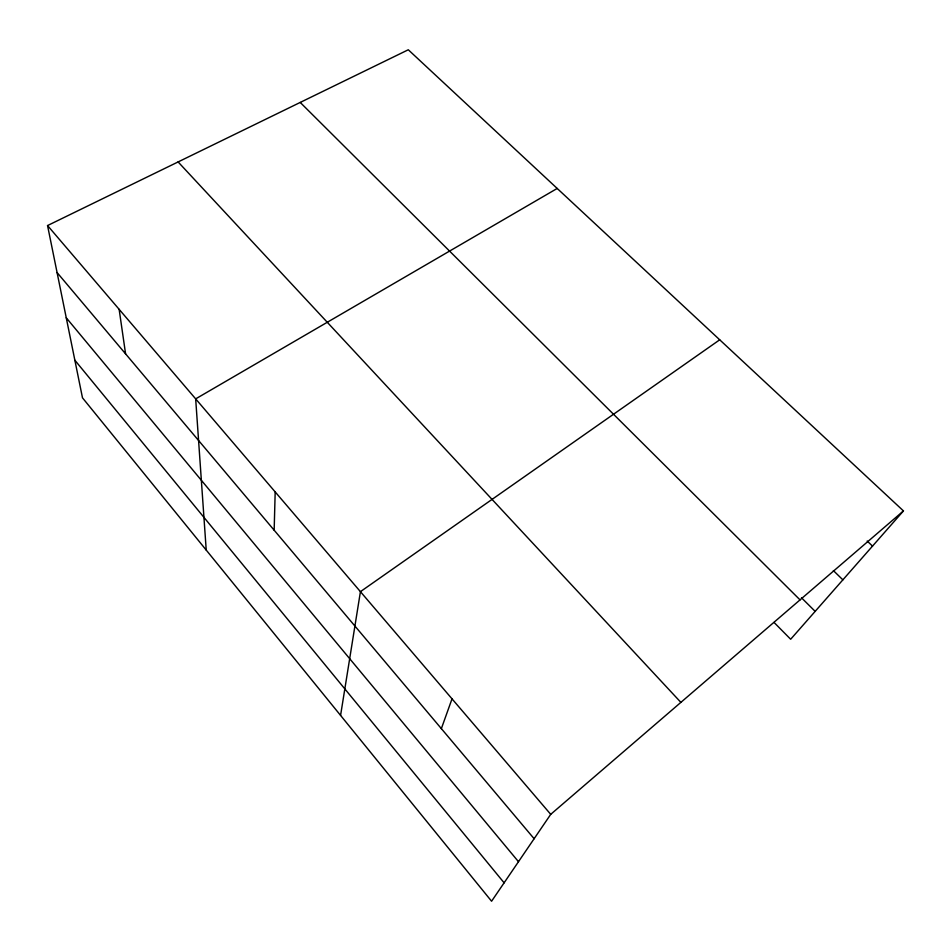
<?xml version="1.0" encoding="UTF-8"?>
<svg xmlns="http://www.w3.org/2000/svg" width="951" height="951" viewBox="0 0 951 951"><rect width="100%" height="100%" fill="white"/><g stroke="black" fill="none" stroke-linecap="round" stroke-linejoin="round"><path stroke-width="1.43" d="M274.161 530.206L275.184 491.917M340.577 715.414L360.429 591.665L719.717 339.804M441.359 728.632L452.022 698.854M903.45 510.913L550.724 814.341L491.584 901.227L82.487 397.827L47.55 225.553L408.288 49.773L903.45 510.913L790.661 639.25L774.055 622.441M557.191 188.453L195.668 398.873L206.224 550.094M867.193 541.036L872.519 546.112M833.373 570.588L842.871 579.848M801.515 597.799L815.162 611.374M300.219 102.435L800.029 599.879M178.11 161.932L680.88 702.373M47.55 225.553L550.724 814.341M57.084 272.568L534.129 838.734M66.249 317.789L518.485 861.701M74.856 360.203L504.113 882.825M119.137 309.313L125.58 353.855"/></g></svg>
